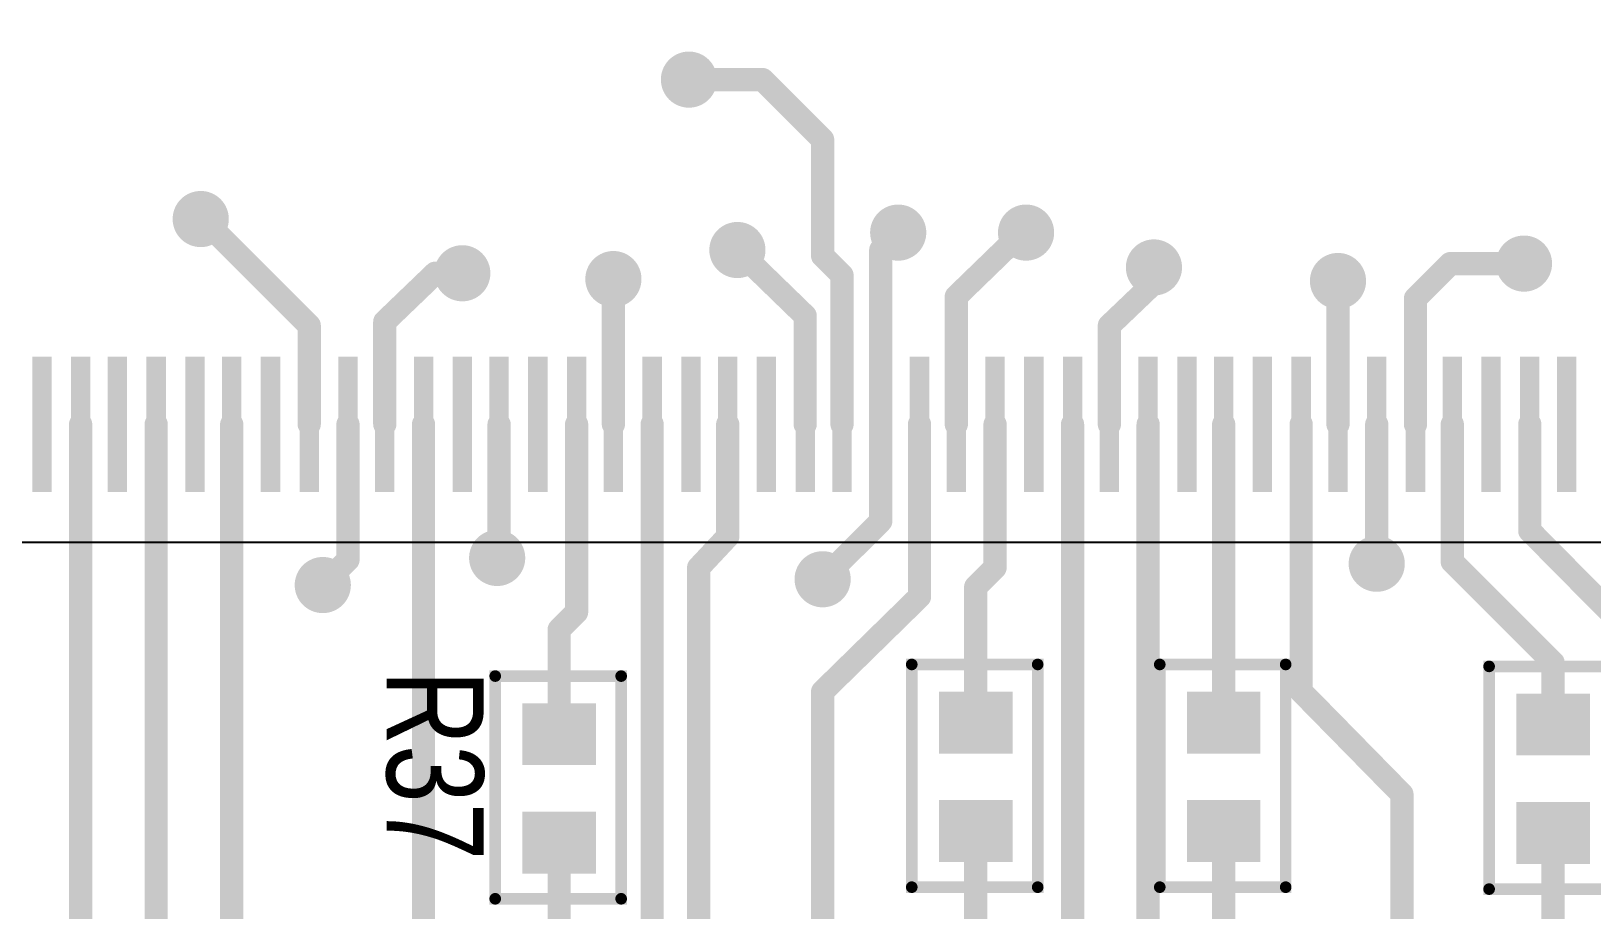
# Model space of a CAD drawing. Extents: x 0 to 8.76, y 0.02 to 4.83.
# Drawn here: x 5.62 to 6.425, y 2.502 to 2.956 of the extents above; entities that cross this region are included whole.
import ezdxf

# ---------------------------------------------------------------- set-up
doc = ezdxf.new("R2010")
doc.units = 0

msp = doc.modelspace()

# ---------------------------------------------------------------- linework, layer by layer
at = {"layer": 'DRL', "const_width": 0.01}
for points in [[(5.954, 2.931, 1), (5.964, 2.931, 1)], [(5.954, 2.931, 1), (5.964, 2.931, 1)], [(5.702, 2.859, 1), (5.712, 2.859, 1)], [(5.702, 2.859, 1), (5.712, 2.859, 1)], [(6.062, 2.852, 1), (6.072, 2.852, 1)], [(6.128, 2.852, 1), (6.138, 2.852, 1)], [(5.979, 2.843, 1), (5.989, 2.843, 1)], [(6.194, 2.834, 1), (6.204, 2.834, 1)], [(6.194, 2.834, 1), (6.204, 2.834, 1)], [(6.385, 2.836, 1), (6.395, 2.836, 1)], [(6.385, 2.836, 1), (6.395, 2.836, 1)], [(5.837, 2.831, 1), (5.847, 2.831, 1)], [(5.915, 2.828, 1), (5.925, 2.828, 1)], [(6.289, 2.827, 1), (6.299, 2.827, 1)], [(5.855, 2.684, 1), (5.865, 2.684, 1)], [(6.309, 2.681, 1), (6.319, 2.681, 1)], [(6.309, 2.681, 1), (6.319, 2.681, 1)], [(6.023, 2.673, 1), (6.033, 2.673, 1)], [(6.023, 2.673, 1), (6.033, 2.673, 1)], [(6.023, 2.673, 1), (6.033, 2.673, 1)], [(5.765, 2.67, 1), (5.775, 2.67, 1)], [(5.765, 2.67, 1), (5.775, 2.67, 1)], [(5.765, 2.67, 1), (5.775, 2.67, 1)]]:
    msp.add_lwpolyline(points, format="xyb", close=True, dxfattribs=at)
at = {"layer": 'FAB', "const_width": 0.01}
for points in [[(5.954, 2.931, 1), (5.964, 2.931, 1)], [(5.954, 2.931, 1), (5.964, 2.931, 1)], [(5.702, 2.859, 1), (5.712, 2.859, 1)], [(5.702, 2.859, 1), (5.712, 2.859, 1)], [(6.062, 2.852, 1), (6.072, 2.852, 1)], [(6.128, 2.852, 1), (6.138, 2.852, 1)], [(5.979, 2.843, 1), (5.989, 2.843, 1)], [(6.194, 2.834, 1), (6.204, 2.834, 1)], [(6.194, 2.834, 1), (6.204, 2.834, 1)], [(6.385, 2.836, 1), (6.395, 2.836, 1)], [(6.385, 2.836, 1), (6.395, 2.836, 1)], [(5.837, 2.831, 1), (5.847, 2.831, 1)], [(5.915, 2.828, 1), (5.925, 2.828, 1)], [(6.289, 2.827, 1), (6.299, 2.827, 1)], [(5.855, 2.684, 1), (5.865, 2.684, 1)], [(6.309, 2.681, 1), (6.319, 2.681, 1)], [(6.309, 2.681, 1), (6.319, 2.681, 1)], [(6.023, 2.673, 1), (6.033, 2.673, 1)], [(6.023, 2.673, 1), (6.033, 2.673, 1)], [(6.023, 2.673, 1), (6.033, 2.673, 1)], [(5.765, 2.67, 1), (5.775, 2.67, 1)], [(5.765, 2.67, 1), (5.775, 2.67, 1)], [(5.765, 2.67, 1), (5.775, 2.67, 1)]]:
    msp.add_lwpolyline(points, format="xyb", close=True, dxfattribs=at)
at = {"layer": 'GND', "const_width": 0.012}
for points in [[(5.953, 2.931, 1), (5.965, 2.931, 1)], [(5.953, 2.931, 1), (5.965, 2.931, 1)], [(5.701, 2.859, 1), (5.713, 2.859, 1)], [(5.701, 2.859, 1), (5.713, 2.859, 1)], [(6.061, 2.852, 1), (6.073, 2.852, 1)], [(6.127, 2.852, 1), (6.139, 2.852, 1)], [(5.978, 2.843, 1), (5.99, 2.843, 1)], [(6.193, 2.834, 1), (6.205, 2.834, 1)], [(6.193, 2.834, 1), (6.205, 2.834, 1)], [(6.384, 2.836, 1), (6.396, 2.836, 1)], [(6.384, 2.836, 1), (6.396, 2.836, 1)], [(5.836, 2.831, 1), (5.848, 2.831, 1)], [(5.914, 2.828, 1), (5.926, 2.828, 1)], [(6.288, 2.827, 1), (6.3, 2.827, 1)], [(5.854, 2.684, 1), (5.866, 2.684, 1)], [(6.308, 2.681, 1), (6.32, 2.681, 1)], [(6.308, 2.681, 1), (6.32, 2.681, 1)], [(6.022, 2.673, 1), (6.034, 2.673, 1)], [(6.022, 2.673, 1), (6.034, 2.673, 1)], [(6.022, 2.673, 1), (6.034, 2.673, 1)], [(5.764, 2.67, 1), (5.776, 2.67, 1)], [(5.764, 2.67, 1), (5.776, 2.67, 1)], [(5.764, 2.67, 1), (5.776, 2.67, 1)]]:
    msp.add_lwpolyline(points, format="xyb", close=True, dxfattribs=at)
at = {"layer": 'I10', "const_width": 0.012}
for points in [[(5.953, 2.931, 1), (5.965, 2.931, 1)], [(5.953, 2.931, 1), (5.965, 2.931, 1)], [(5.701, 2.859, 1), (5.713, 2.859, 1)], [(5.701, 2.859, 1), (5.713, 2.859, 1)], [(6.061, 2.852, 1), (6.073, 2.852, 1)], [(6.127, 2.852, 1), (6.139, 2.852, 1)], [(5.978, 2.843, 1), (5.99, 2.843, 1)], [(6.193, 2.834, 1), (6.205, 2.834, 1)], [(6.193, 2.834, 1), (6.205, 2.834, 1)], [(6.384, 2.836, 1), (6.396, 2.836, 1)], [(6.384, 2.836, 1), (6.396, 2.836, 1)], [(5.836, 2.831, 1), (5.848, 2.831, 1)], [(5.914, 2.828, 1), (5.926, 2.828, 1)], [(6.288, 2.827, 1), (6.3, 2.827, 1)], [(5.854, 2.684, 1), (5.866, 2.684, 1)], [(6.308, 2.681, 1), (6.32, 2.681, 1)], [(6.308, 2.681, 1), (6.32, 2.681, 1)], [(6.022, 2.673, 1), (6.034, 2.673, 1)], [(6.022, 2.673, 1), (6.034, 2.673, 1)], [(6.022, 2.673, 1), (6.034, 2.673, 1)], [(5.764, 2.67, 1), (5.776, 2.67, 1)], [(5.764, 2.67, 1), (5.776, 2.67, 1)], [(5.764, 2.67, 1), (5.776, 2.67, 1)]]:
    msp.add_lwpolyline(points, format="xyb", close=True, dxfattribs=at)
at = {"layer": 'I11', "const_width": 0.012}
for points in [[(5.953, 2.931, 1), (5.965, 2.931, 1)], [(5.953, 2.931, 1), (5.965, 2.931, 1)], [(5.701, 2.859, 1), (5.713, 2.859, 1)], [(5.701, 2.859, 1), (5.713, 2.859, 1)], [(6.061, 2.852, 1), (6.073, 2.852, 1)], [(6.127, 2.852, 1), (6.139, 2.852, 1)], [(5.978, 2.843, 1), (5.99, 2.843, 1)], [(6.193, 2.834, 1), (6.205, 2.834, 1)], [(6.193, 2.834, 1), (6.205, 2.834, 1)], [(6.384, 2.836, 1), (6.396, 2.836, 1)], [(6.384, 2.836, 1), (6.396, 2.836, 1)], [(5.836, 2.831, 1), (5.848, 2.831, 1)], [(5.914, 2.828, 1), (5.926, 2.828, 1)], [(6.288, 2.827, 1), (6.3, 2.827, 1)], [(5.854, 2.684, 1), (5.866, 2.684, 1)], [(6.308, 2.681, 1), (6.32, 2.681, 1)], [(6.308, 2.681, 1), (6.32, 2.681, 1)], [(6.022, 2.673, 1), (6.034, 2.673, 1)], [(6.022, 2.673, 1), (6.034, 2.673, 1)], [(6.022, 2.673, 1), (6.034, 2.673, 1)], [(5.764, 2.67, 1), (5.776, 2.67, 1)], [(5.764, 2.67, 1), (5.776, 2.67, 1)], [(5.764, 2.67, 1), (5.776, 2.67, 1)]]:
    msp.add_lwpolyline(points, format="xyb", close=True, dxfattribs=at)
at = {"layer": 'I12', "const_width": 0.012}
for points in [[(5.953, 2.931, 1), (5.965, 2.931, 1)], [(5.953, 2.931, 1), (5.965, 2.931, 1)], [(5.701, 2.859, 1), (5.713, 2.859, 1)], [(5.701, 2.859, 1), (5.713, 2.859, 1)], [(6.061, 2.852, 1), (6.073, 2.852, 1)], [(6.127, 2.852, 1), (6.139, 2.852, 1)], [(5.978, 2.843, 1), (5.99, 2.843, 1)], [(6.193, 2.834, 1), (6.205, 2.834, 1)], [(6.193, 2.834, 1), (6.205, 2.834, 1)], [(6.384, 2.836, 1), (6.396, 2.836, 1)], [(6.384, 2.836, 1), (6.396, 2.836, 1)], [(5.836, 2.831, 1), (5.848, 2.831, 1)], [(5.914, 2.828, 1), (5.926, 2.828, 1)], [(6.288, 2.827, 1), (6.3, 2.827, 1)], [(5.854, 2.684, 1), (5.866, 2.684, 1)], [(6.308, 2.681, 1), (6.32, 2.681, 1)], [(6.308, 2.681, 1), (6.32, 2.681, 1)], [(6.022, 2.673, 1), (6.034, 2.673, 1)], [(6.022, 2.673, 1), (6.034, 2.673, 1)], [(6.022, 2.673, 1), (6.034, 2.673, 1)], [(5.764, 2.67, 1), (5.776, 2.67, 1)], [(5.764, 2.67, 1), (5.776, 2.67, 1)], [(5.764, 2.67, 1), (5.776, 2.67, 1)]]:
    msp.add_lwpolyline(points, format="xyb", close=True, dxfattribs=at)
at = {"layer": 'IN3', "const_width": 0.012}
for points in [[(5.953, 2.931, 1), (5.965, 2.931, 1)], [(5.953, 2.931, 1), (5.965, 2.931, 1)], [(5.701, 2.859, 1), (5.713, 2.859, 1)], [(5.701, 2.859, 1), (5.713, 2.859, 1)], [(6.061, 2.852, 1), (6.073, 2.852, 1)], [(6.127, 2.852, 1), (6.139, 2.852, 1)], [(5.978, 2.843, 1), (5.99, 2.843, 1)], [(6.193, 2.834, 1), (6.205, 2.834, 1)], [(6.193, 2.834, 1), (6.205, 2.834, 1)], [(6.384, 2.836, 1), (6.396, 2.836, 1)], [(6.384, 2.836, 1), (6.396, 2.836, 1)], [(5.836, 2.831, 1), (5.848, 2.831, 1)], [(5.914, 2.828, 1), (5.926, 2.828, 1)], [(6.288, 2.827, 1), (6.3, 2.827, 1)], [(5.854, 2.684, 1), (5.866, 2.684, 1)], [(6.308, 2.681, 1), (6.32, 2.681, 1)], [(6.308, 2.681, 1), (6.32, 2.681, 1)], [(6.022, 2.673, 1), (6.034, 2.673, 1)], [(6.022, 2.673, 1), (6.034, 2.673, 1)], [(6.022, 2.673, 1), (6.034, 2.673, 1)], [(5.764, 2.67, 1), (5.776, 2.67, 1)], [(5.764, 2.67, 1), (5.776, 2.67, 1)], [(5.764, 2.67, 1), (5.776, 2.67, 1)]]:
    msp.add_lwpolyline(points, format="xyb", close=True, dxfattribs=at)
at = {"layer": 'IN4', "const_width": 0.012}
for points in [[(5.953, 2.931, 1), (5.965, 2.931, 1)], [(5.953, 2.931, 1), (5.965, 2.931, 1)], [(5.701, 2.859, 1), (5.713, 2.859, 1)], [(5.701, 2.859, 1), (5.713, 2.859, 1)], [(6.061, 2.852, 1), (6.073, 2.852, 1)], [(6.127, 2.852, 1), (6.139, 2.852, 1)], [(5.978, 2.843, 1), (5.99, 2.843, 1)], [(6.193, 2.834, 1), (6.205, 2.834, 1)], [(6.193, 2.834, 1), (6.205, 2.834, 1)], [(6.384, 2.836, 1), (6.396, 2.836, 1)], [(6.384, 2.836, 1), (6.396, 2.836, 1)], [(5.836, 2.831, 1), (5.848, 2.831, 1)], [(5.914, 2.828, 1), (5.926, 2.828, 1)], [(6.288, 2.827, 1), (6.3, 2.827, 1)], [(5.854, 2.684, 1), (5.866, 2.684, 1)], [(6.308, 2.681, 1), (6.32, 2.681, 1)], [(6.308, 2.681, 1), (6.32, 2.681, 1)], [(6.022, 2.673, 1), (6.034, 2.673, 1)], [(6.022, 2.673, 1), (6.034, 2.673, 1)], [(6.022, 2.673, 1), (6.034, 2.673, 1)], [(5.764, 2.67, 1), (5.776, 2.67, 1)], [(5.764, 2.67, 1), (5.776, 2.67, 1)], [(5.764, 2.67, 1), (5.776, 2.67, 1)]]:
    msp.add_lwpolyline(points, format="xyb", close=True, dxfattribs=at)
at = {"layer": 'IN5', "const_width": 0.012}
for points in [[(5.953, 2.931, 1), (5.965, 2.931, 1)], [(5.953, 2.931, 1), (5.965, 2.931, 1)], [(5.701, 2.859, 1), (5.713, 2.859, 1)], [(5.701, 2.859, 1), (5.713, 2.859, 1)], [(6.061, 2.852, 1), (6.073, 2.852, 1)], [(6.127, 2.852, 1), (6.139, 2.852, 1)], [(5.978, 2.843, 1), (5.99, 2.843, 1)], [(6.193, 2.834, 1), (6.205, 2.834, 1)], [(6.193, 2.834, 1), (6.205, 2.834, 1)], [(6.384, 2.836, 1), (6.396, 2.836, 1)], [(6.384, 2.836, 1), (6.396, 2.836, 1)], [(5.836, 2.831, 1), (5.848, 2.831, 1)], [(5.914, 2.828, 1), (5.926, 2.828, 1)], [(6.288, 2.827, 1), (6.3, 2.827, 1)], [(5.854, 2.684, 1), (5.866, 2.684, 1)], [(6.308, 2.681, 1), (6.32, 2.681, 1)], [(6.308, 2.681, 1), (6.32, 2.681, 1)], [(6.022, 2.673, 1), (6.034, 2.673, 1)], [(6.022, 2.673, 1), (6.034, 2.673, 1)], [(6.022, 2.673, 1), (6.034, 2.673, 1)], [(5.764, 2.67, 1), (5.776, 2.67, 1)], [(5.764, 2.67, 1), (5.776, 2.67, 1)], [(5.764, 2.67, 1), (5.776, 2.67, 1)]]:
    msp.add_lwpolyline(points, format="xyb", close=True, dxfattribs=at)
at = {"layer": 'IN6', "const_width": 0.012}
for points in [[(5.953, 2.931, 1), (5.965, 2.931, 1)], [(5.953, 2.931, 1), (5.965, 2.931, 1)], [(5.701, 2.859, 1), (5.713, 2.859, 1)], [(5.701, 2.859, 1), (5.713, 2.859, 1)], [(6.061, 2.852, 1), (6.073, 2.852, 1)], [(6.127, 2.852, 1), (6.139, 2.852, 1)], [(5.978, 2.843, 1), (5.99, 2.843, 1)], [(6.193, 2.834, 1), (6.205, 2.834, 1)], [(6.193, 2.834, 1), (6.205, 2.834, 1)], [(6.384, 2.836, 1), (6.396, 2.836, 1)], [(6.384, 2.836, 1), (6.396, 2.836, 1)], [(5.836, 2.831, 1), (5.848, 2.831, 1)], [(5.914, 2.828, 1), (5.926, 2.828, 1)], [(6.288, 2.827, 1), (6.3, 2.827, 1)], [(5.854, 2.684, 1), (5.866, 2.684, 1)], [(6.308, 2.681, 1), (6.32, 2.681, 1)], [(6.308, 2.681, 1), (6.32, 2.681, 1)], [(6.022, 2.673, 1), (6.034, 2.673, 1)], [(6.022, 2.673, 1), (6.034, 2.673, 1)], [(6.022, 2.673, 1), (6.034, 2.673, 1)], [(5.764, 2.67, 1), (5.776, 2.67, 1)], [(5.764, 2.67, 1), (5.776, 2.67, 1)], [(5.764, 2.67, 1), (5.776, 2.67, 1)]]:
    msp.add_lwpolyline(points, format="xyb", close=True, dxfattribs=at)
at = {"layer": 'IN7', "const_width": 0.012}
for points in [[(5.953, 2.931, 1), (5.965, 2.931, 1)], [(5.953, 2.931, 1), (5.965, 2.931, 1)], [(5.701, 2.859, 1), (5.713, 2.859, 1)], [(5.701, 2.859, 1), (5.713, 2.859, 1)], [(6.061, 2.852, 1), (6.073, 2.852, 1)], [(6.127, 2.852, 1), (6.139, 2.852, 1)], [(5.978, 2.843, 1), (5.99, 2.843, 1)], [(6.193, 2.834, 1), (6.205, 2.834, 1)], [(6.193, 2.834, 1), (6.205, 2.834, 1)], [(6.384, 2.836, 1), (6.396, 2.836, 1)], [(6.384, 2.836, 1), (6.396, 2.836, 1)], [(5.836, 2.831, 1), (5.848, 2.831, 1)], [(5.914, 2.828, 1), (5.926, 2.828, 1)], [(6.288, 2.827, 1), (6.3, 2.827, 1)], [(5.854, 2.684, 1), (5.866, 2.684, 1)], [(6.308, 2.681, 1), (6.32, 2.681, 1)], [(6.308, 2.681, 1), (6.32, 2.681, 1)], [(6.022, 2.673, 1), (6.034, 2.673, 1)], [(6.022, 2.673, 1), (6.034, 2.673, 1)], [(6.022, 2.673, 1), (6.034, 2.673, 1)], [(5.764, 2.67, 1), (5.776, 2.67, 1)], [(5.764, 2.67, 1), (5.776, 2.67, 1)], [(5.764, 2.67, 1), (5.776, 2.67, 1)]]:
    msp.add_lwpolyline(points, format="xyb", close=True, dxfattribs=at)
at = {"layer": 'IN8', "const_width": 0.012}
for points in [[(5.953, 2.931, 1), (5.965, 2.931, 1)], [(5.953, 2.931, 1), (5.965, 2.931, 1)], [(5.701, 2.859, 1), (5.713, 2.859, 1)], [(5.701, 2.859, 1), (5.713, 2.859, 1)], [(6.061, 2.852, 1), (6.073, 2.852, 1)], [(6.127, 2.852, 1), (6.139, 2.852, 1)], [(5.978, 2.843, 1), (5.99, 2.843, 1)], [(6.193, 2.834, 1), (6.205, 2.834, 1)], [(6.193, 2.834, 1), (6.205, 2.834, 1)], [(6.384, 2.836, 1), (6.396, 2.836, 1)], [(6.384, 2.836, 1), (6.396, 2.836, 1)], [(5.836, 2.831, 1), (5.848, 2.831, 1)], [(5.914, 2.828, 1), (5.926, 2.828, 1)], [(6.288, 2.827, 1), (6.3, 2.827, 1)], [(5.854, 2.684, 1), (5.866, 2.684, 1)], [(6.308, 2.681, 1), (6.32, 2.681, 1)], [(6.308, 2.681, 1), (6.32, 2.681, 1)], [(6.022, 2.673, 1), (6.034, 2.673, 1)], [(6.022, 2.673, 1), (6.034, 2.673, 1)], [(6.022, 2.673, 1), (6.034, 2.673, 1)], [(5.764, 2.67, 1), (5.776, 2.67, 1)], [(5.764, 2.67, 1), (5.776, 2.67, 1)], [(5.764, 2.67, 1), (5.776, 2.67, 1)]]:
    msp.add_lwpolyline(points, format="xyb", close=True, dxfattribs=at)
at = {"layer": 'IN9', "const_width": 0.012}
for points in [[(5.953, 2.931, 1), (5.965, 2.931, 1)], [(5.953, 2.931, 1), (5.965, 2.931, 1)], [(5.701, 2.859, 1), (5.713, 2.859, 1)], [(5.701, 2.859, 1), (5.713, 2.859, 1)], [(6.061, 2.852, 1), (6.073, 2.852, 1)], [(6.127, 2.852, 1), (6.139, 2.852, 1)], [(5.978, 2.843, 1), (5.99, 2.843, 1)], [(6.193, 2.834, 1), (6.205, 2.834, 1)], [(6.193, 2.834, 1), (6.205, 2.834, 1)], [(6.384, 2.836, 1), (6.396, 2.836, 1)], [(6.384, 2.836, 1), (6.396, 2.836, 1)], [(5.836, 2.831, 1), (5.848, 2.831, 1)], [(5.914, 2.828, 1), (5.926, 2.828, 1)], [(6.288, 2.827, 1), (6.3, 2.827, 1)], [(5.854, 2.684, 1), (5.866, 2.684, 1)], [(6.308, 2.681, 1), (6.32, 2.681, 1)], [(6.308, 2.681, 1), (6.32, 2.681, 1)], [(6.022, 2.673, 1), (6.034, 2.673, 1)], [(6.022, 2.673, 1), (6.034, 2.673, 1)], [(6.022, 2.673, 1), (6.034, 2.673, 1)], [(5.764, 2.67, 1), (5.776, 2.67, 1)], [(5.764, 2.67, 1), (5.776, 2.67, 1)], [(5.764, 2.67, 1), (5.776, 2.67, 1)]]:
    msp.add_lwpolyline(points, format="xyb", close=True, dxfattribs=at)
at = {"layer": 'NOT', "const_width": 0.01}
for points in [[(5.954, 2.931, 1), (5.964, 2.931, 1)], [(5.954, 2.931, 1), (5.964, 2.931, 1)], [(5.702, 2.859, 1), (5.712, 2.859, 1)], [(5.702, 2.859, 1), (5.712, 2.859, 1)], [(6.062, 2.852, 1), (6.072, 2.852, 1)], [(6.128, 2.852, 1), (6.138, 2.852, 1)], [(5.979, 2.843, 1), (5.989, 2.843, 1)], [(6.194, 2.834, 1), (6.204, 2.834, 1)], [(6.194, 2.834, 1), (6.204, 2.834, 1)], [(6.385, 2.836, 1), (6.395, 2.836, 1)], [(6.385, 2.836, 1), (6.395, 2.836, 1)], [(5.837, 2.831, 1), (5.847, 2.831, 1)], [(5.915, 2.828, 1), (5.925, 2.828, 1)], [(6.289, 2.827, 1), (6.299, 2.827, 1)], [(5.855, 2.684, 1), (5.865, 2.684, 1)], [(6.309, 2.681, 1), (6.319, 2.681, 1)], [(6.309, 2.681, 1), (6.319, 2.681, 1)], [(6.023, 2.673, 1), (6.033, 2.673, 1)], [(6.023, 2.673, 1), (6.033, 2.673, 1)], [(6.023, 2.673, 1), (6.033, 2.673, 1)], [(5.765, 2.67, 1), (5.775, 2.67, 1)], [(5.765, 2.67, 1), (5.775, 2.67, 1)], [(5.765, 2.67, 1), (5.775, 2.67, 1)]]:
    msp.add_lwpolyline(points, format="xyb", close=True, dxfattribs=at)
at = {"layer": 'PWR', "const_width": 0.012}
for points in [[(5.953, 2.931, 1), (5.965, 2.931, 1)], [(5.953, 2.931, 1), (5.965, 2.931, 1)], [(5.701, 2.859, 1), (5.713, 2.859, 1)], [(5.701, 2.859, 1), (5.713, 2.859, 1)], [(6.061, 2.852, 1), (6.073, 2.852, 1)], [(6.127, 2.852, 1), (6.139, 2.852, 1)], [(5.978, 2.843, 1), (5.99, 2.843, 1)], [(6.193, 2.834, 1), (6.205, 2.834, 1)], [(6.193, 2.834, 1), (6.205, 2.834, 1)], [(6.384, 2.836, 1), (6.396, 2.836, 1)], [(6.384, 2.836, 1), (6.396, 2.836, 1)], [(5.836, 2.831, 1), (5.848, 2.831, 1)], [(5.914, 2.828, 1), (5.926, 2.828, 1)], [(6.288, 2.827, 1), (6.3, 2.827, 1)], [(5.854, 2.684, 1), (5.866, 2.684, 1)], [(6.308, 2.681, 1), (6.32, 2.681, 1)], [(6.308, 2.681, 1), (6.32, 2.681, 1)], [(6.022, 2.673, 1), (6.034, 2.673, 1)], [(6.022, 2.673, 1), (6.034, 2.673, 1)], [(6.022, 2.673, 1), (6.034, 2.673, 1)], [(5.764, 2.67, 1), (5.776, 2.67, 1)], [(5.764, 2.67, 1), (5.776, 2.67, 1)], [(5.764, 2.67, 1), (5.776, 2.67, 1)]]:
    msp.add_lwpolyline(points, format="xyb", close=True, dxfattribs=at)
at = {"layer": 'SMT', "const_width": 0.015}
for points in [[(5.952, 2.931, 1), (5.966, 2.931, 1)], [(5.952, 2.931, 1), (5.966, 2.931, 1)], [(5.7, 2.859, 1), (5.714, 2.859, 1)], [(5.7, 2.859, 1), (5.714, 2.859, 1)], [(6.06, 2.852, 1), (6.074, 2.852, 1)], [(6.126, 2.852, 1), (6.14, 2.852, 1)], [(5.977, 2.843, 1), (5.991, 2.843, 1)], [(5.835, 2.831, 1), (5.849, 2.831, 1)], [(6.192, 2.834, 1), (6.206, 2.834, 1)], [(6.192, 2.834, 1), (6.206, 2.834, 1)], [(6.383, 2.836, 1), (6.397, 2.836, 1)], [(6.383, 2.836, 1), (6.397, 2.836, 1)], [(5.913, 2.828, 1), (5.927, 2.828, 1)], [(6.287, 2.827, 1), (6.301, 2.827, 1)], [(5.853, 2.684, 1), (5.867, 2.684, 1)], [(6.307, 2.681, 1), (6.321, 2.681, 1)], [(6.307, 2.681, 1), (6.321, 2.681, 1)], [(5.763, 2.67, 1), (5.777, 2.67, 1)], [(5.763, 2.67, 1), (5.777, 2.67, 1)], [(5.763, 2.67, 1), (5.777, 2.67, 1)], [(6.021, 2.673, 1), (6.035, 2.673, 1)], [(6.021, 2.673, 1), (6.035, 2.673, 1)], [(6.021, 2.673, 1), (6.035, 2.673, 1)]]:
    msp.add_lwpolyline(points, format="xyb", close=True, dxfattribs=at)
at = {"layer": 'SMT'}
for points in [[(5.62, 2.718), (5.63, 2.718), (5.62, 2.788), (5.63, 2.788)], [(5.64, 2.718), (5.65, 2.718), (5.64, 2.788), (5.65, 2.788)], [(5.659, 2.718), (5.669, 2.718), (5.659, 2.788), (5.669, 2.788)], [(5.679, 2.718), (5.689, 2.718), (5.679, 2.788), (5.689, 2.788)], [(5.699, 2.718), (5.709, 2.718), (5.699, 2.788), (5.709, 2.788)], [(5.718, 2.718), (5.728, 2.718), (5.718, 2.788), (5.728, 2.788)], [(5.738, 2.718), (5.748, 2.718), (5.738, 2.788), (5.748, 2.788)], [(5.758, 2.718), (5.768, 2.718), (5.758, 2.788), (5.768, 2.788)], [(5.778, 2.718), (5.788, 2.718), (5.778, 2.788), (5.788, 2.788)], [(5.797, 2.718), (5.807, 2.718), (5.797, 2.788), (5.807, 2.788)], [(5.817, 2.718), (5.827, 2.718), (5.817, 2.788), (5.827, 2.788)], [(5.837, 2.718), (5.847, 2.718), (5.837, 2.788), (5.847, 2.788)], [(5.856, 2.718), (5.866, 2.718), (5.856, 2.788), (5.866, 2.788)], [(5.876, 2.718), (5.886, 2.718), (5.876, 2.788), (5.886, 2.788)], [(5.896, 2.718), (5.906, 2.718), (5.896, 2.788), (5.906, 2.788)], [(5.915, 2.718), (5.925, 2.718), (5.915, 2.788), (5.925, 2.788)], [(5.935, 2.718), (5.945, 2.718), (5.935, 2.788), (5.945, 2.788)], [(5.955, 2.718), (5.965, 2.718), (5.955, 2.788), (5.965, 2.788)], [(5.974, 2.718), (5.984, 2.718), (5.974, 2.788), (5.984, 2.788)], [(5.994, 2.718), (6.004, 2.718), (5.994, 2.788), (6.004, 2.788)], [(6.014, 2.718), (6.024, 2.718), (6.014, 2.788), (6.024, 2.788)], [(6.033, 2.718), (6.043, 2.718), (6.033, 2.788), (6.043, 2.788)], [(6.053, 2.718), (6.063, 2.718), (6.053, 2.788), (6.063, 2.788)], [(6.073, 2.718), (6.083, 2.718), (6.073, 2.788), (6.083, 2.788)], [(6.092, 2.718), (6.102, 2.718), (6.092, 2.788), (6.102, 2.788)], [(6.112, 2.718), (6.122, 2.718), (6.112, 2.788), (6.122, 2.788)], [(6.132, 2.718), (6.142, 2.718), (6.132, 2.788), (6.142, 2.788)], [(6.152, 2.718), (6.162, 2.718), (6.152, 2.788), (6.162, 2.788)], [(6.171, 2.718), (6.181, 2.718), (6.171, 2.788), (6.181, 2.788)], [(6.191, 2.718), (6.201, 2.718), (6.191, 2.788), (6.201, 2.788)], [(6.211, 2.718), (6.221, 2.718), (6.211, 2.788), (6.221, 2.788)], [(6.23, 2.718), (6.24, 2.718), (6.23, 2.788), (6.24, 2.788)], [(6.25, 2.718), (6.26, 2.718), (6.25, 2.788), (6.26, 2.788)], [(6.27, 2.718), (6.28, 2.718), (6.27, 2.788), (6.28, 2.788)], [(6.289, 2.718), (6.299, 2.718), (6.289, 2.788), (6.299, 2.788)], [(6.309, 2.718), (6.319, 2.718), (6.309, 2.788), (6.319, 2.788)], [(6.329, 2.718), (6.339, 2.718), (6.329, 2.788), (6.339, 2.788)], [(6.348, 2.718), (6.358, 2.718), (6.348, 2.788), (6.358, 2.788)], [(6.368, 2.718), (6.378, 2.718), (6.368, 2.788), (6.378, 2.788)], [(6.388, 2.718), (6.398, 2.718), (6.388, 2.788), (6.398, 2.788)], [(6.407, 2.718), (6.417, 2.718), (6.407, 2.788), (6.417, 2.788)], [(6.088, 2.583), (6.126, 2.583), (6.088, 2.615), (6.126, 2.615)], [(6.216, 2.583), (6.254, 2.583), (6.216, 2.615), (6.254, 2.615)], [(6.386, 2.582), (6.424, 2.582), (6.386, 2.614), (6.424, 2.614)], [(5.873, 2.577), (5.911, 2.577), (5.873, 2.609), (5.911, 2.609)], [(6.088, 2.527), (6.126, 2.527), (6.088, 2.559), (6.126, 2.559)], [(6.216, 2.527), (6.254, 2.527), (6.216, 2.559), (6.254, 2.559)], [(6.386, 2.526), (6.424, 2.526), (6.386, 2.558), (6.424, 2.558)], [(5.873, 2.521), (5.911, 2.521), (5.873, 2.553), (5.911, 2.553)]]:
    msp.add_solid(points, dxfattribs=at)
at = {"layer": 'SPT'}
for points in [[(5.62, 2.718), (5.63, 2.718), (5.62, 2.788), (5.63, 2.788)], [(5.64, 2.718), (5.65, 2.718), (5.64, 2.788), (5.65, 2.788)], [(5.659, 2.718), (5.669, 2.718), (5.659, 2.788), (5.669, 2.788)], [(5.679, 2.718), (5.689, 2.718), (5.679, 2.788), (5.689, 2.788)], [(5.699, 2.718), (5.709, 2.718), (5.699, 2.788), (5.709, 2.788)], [(5.718, 2.718), (5.728, 2.718), (5.718, 2.788), (5.728, 2.788)], [(5.738, 2.718), (5.748, 2.718), (5.738, 2.788), (5.748, 2.788)], [(5.758, 2.718), (5.768, 2.718), (5.758, 2.788), (5.768, 2.788)], [(5.778, 2.718), (5.788, 2.718), (5.778, 2.788), (5.788, 2.788)], [(5.797, 2.718), (5.807, 2.718), (5.797, 2.788), (5.807, 2.788)], [(5.817, 2.718), (5.827, 2.718), (5.817, 2.788), (5.827, 2.788)], [(5.837, 2.718), (5.847, 2.718), (5.837, 2.788), (5.847, 2.788)], [(5.856, 2.718), (5.866, 2.718), (5.856, 2.788), (5.866, 2.788)], [(5.876, 2.718), (5.886, 2.718), (5.876, 2.788), (5.886, 2.788)], [(5.896, 2.718), (5.906, 2.718), (5.896, 2.788), (5.906, 2.788)], [(5.915, 2.718), (5.925, 2.718), (5.915, 2.788), (5.925, 2.788)], [(5.935, 2.718), (5.945, 2.718), (5.935, 2.788), (5.945, 2.788)], [(5.955, 2.718), (5.965, 2.718), (5.955, 2.788), (5.965, 2.788)], [(5.974, 2.718), (5.984, 2.718), (5.974, 2.788), (5.984, 2.788)], [(5.994, 2.718), (6.004, 2.718), (5.994, 2.788), (6.004, 2.788)], [(6.014, 2.718), (6.024, 2.718), (6.014, 2.788), (6.024, 2.788)], [(6.033, 2.718), (6.043, 2.718), (6.033, 2.788), (6.043, 2.788)], [(6.053, 2.718), (6.063, 2.718), (6.053, 2.788), (6.063, 2.788)], [(6.073, 2.718), (6.083, 2.718), (6.073, 2.788), (6.083, 2.788)], [(6.092, 2.718), (6.102, 2.718), (6.092, 2.788), (6.102, 2.788)], [(6.112, 2.718), (6.122, 2.718), (6.112, 2.788), (6.122, 2.788)], [(6.132, 2.718), (6.142, 2.718), (6.132, 2.788), (6.142, 2.788)], [(6.152, 2.718), (6.162, 2.718), (6.152, 2.788), (6.162, 2.788)], [(6.171, 2.718), (6.181, 2.718), (6.171, 2.788), (6.181, 2.788)], [(6.191, 2.718), (6.201, 2.718), (6.191, 2.788), (6.201, 2.788)], [(6.211, 2.718), (6.221, 2.718), (6.211, 2.788), (6.221, 2.788)], [(6.23, 2.718), (6.24, 2.718), (6.23, 2.788), (6.24, 2.788)], [(6.25, 2.718), (6.26, 2.718), (6.25, 2.788), (6.26, 2.788)], [(6.27, 2.718), (6.28, 2.718), (6.27, 2.788), (6.28, 2.788)], [(6.289, 2.718), (6.299, 2.718), (6.289, 2.788), (6.299, 2.788)], [(6.309, 2.718), (6.319, 2.718), (6.309, 2.788), (6.319, 2.788)], [(6.329, 2.718), (6.339, 2.718), (6.329, 2.788), (6.339, 2.788)], [(6.348, 2.718), (6.358, 2.718), (6.348, 2.788), (6.358, 2.788)], [(6.368, 2.718), (6.378, 2.718), (6.368, 2.788), (6.378, 2.788)], [(6.388, 2.718), (6.398, 2.718), (6.388, 2.788), (6.398, 2.788)], [(6.407, 2.718), (6.417, 2.718), (6.407, 2.788), (6.417, 2.788)], [(6.088, 2.583), (6.126, 2.583), (6.088, 2.615), (6.126, 2.615)], [(6.216, 2.583), (6.254, 2.583), (6.216, 2.615), (6.254, 2.615)], [(6.386, 2.582), (6.424, 2.582), (6.386, 2.614), (6.424, 2.614)], [(5.873, 2.577), (5.911, 2.577), (5.873, 2.609), (5.911, 2.609)], [(6.088, 2.527), (6.126, 2.527), (6.088, 2.559), (6.126, 2.559)], [(6.216, 2.527), (6.254, 2.527), (6.216, 2.559), (6.254, 2.559)], [(6.386, 2.526), (6.424, 2.526), (6.386, 2.558), (6.424, 2.558)], [(5.873, 2.521), (5.911, 2.521), (5.873, 2.553), (5.911, 2.553)]]:
    msp.add_solid(points, dxfattribs=at)
at = {"layer": 'SST', "const_width": 0.001}
msp.add_lwpolyline([(5.406, 4.052), (6.746, 4.052), (6.746, 2.692), (5.386, 2.692), (5.386, 4.052), (5.426, 4.052)], dxfattribs=at)
at = {"layer": 'SST', "const_width": 0.006}
for points in [[(5.859, 2.623), (5.924, 2.623), (5.924, 2.623), (5.924, 2.508), (5.859, 2.508), (5.859, 2.623)], [(6.074, 2.629), (6.139, 2.629), (6.139, 2.629), (6.139, 2.514), (6.074, 2.514), (6.074, 2.629)], [(6.202, 2.629), (6.267, 2.629), (6.267, 2.629), (6.267, 2.514), (6.202, 2.514), (6.202, 2.629)], [(6.372, 2.628), (6.437, 2.628), (6.437, 2.628), (6.437, 2.513), (6.372, 2.513), (6.372, 2.628)]]:
    msp.add_lwpolyline(points, close=True, dxfattribs=at)
at = {"layer": 'SST', "const_width": 0.003}
for points in [[(5.8575, 2.623, 1), (5.8605, 2.623, 1)], [(5.8575, 2.623, 1), (5.8605, 2.623, 1)], [(5.9225, 2.623, 1), (5.9255, 2.623, 1)], [(5.9225, 2.623, 1), (5.9255, 2.623, 1)], [(6.0725, 2.629, 1), (6.0755, 2.629, 1)], [(6.0725, 2.629, 1), (6.0755, 2.629, 1)], [(6.1375, 2.629, 1), (6.1405, 2.629, 1)], [(6.1375, 2.629, 1), (6.1405, 2.629, 1)], [(6.2005, 2.629, 1), (6.2035, 2.629, 1)], [(6.2005, 2.629, 1), (6.2035, 2.629, 1)], [(6.2655, 2.629, 1), (6.2685, 2.629, 1)], [(6.2655, 2.629, 1), (6.2685, 2.629, 1)], [(6.3705, 2.628, 1), (6.3735, 2.628, 1)], [(6.3705, 2.628, 1), (6.3735, 2.628, 1)], [(6.0725, 2.514, 1), (6.0755, 2.514, 1)], [(6.1375, 2.514, 1), (6.1405, 2.514, 1)], [(6.2005, 2.514, 1), (6.2035, 2.514, 1)], [(6.2655, 2.514, 1), (6.2685, 2.514, 1)], [(6.3705, 2.513, 1), (6.3735, 2.513, 1)], [(5.8575, 2.508, 1), (5.8605, 2.508, 1)], [(5.9225, 2.508, 1), (5.9255, 2.508, 1)]]:
    msp.add_lwpolyline(points, format="xyb", close=True, dxfattribs=at)
at = {"layer": 'TOP'}
for points, const_width in [([(5.953, 2.931, 1), (5.965, 2.931, 1)], 0.012), ([(5.953, 2.931, 1), (5.965, 2.931, 1)], 0.012), ([(5.956, 2.931, 1), (5.962, 2.931, 1)], 0.006), ([(5.956, 2.931, 1), (5.962, 2.931, 1)], 0.006), ([(5.994, 2.931, 1), (6, 2.931, 1)], 0.006), ([(5.994, 2.931, 1), (6, 2.931, 1)], 0.006), ([(5.994, 2.931, 1), (6, 2.931, 1)], 0.006), ([(5.994, 2.931, 1), (6, 2.931, 1)], 0.006), ([(6.025, 2.9, 1), (6.031, 2.9, 1)], 0.006), ([(6.025, 2.9, 1), (6.031, 2.9, 1)], 0.006), ([(6.025, 2.9, 1), (6.031, 2.9, 1)], 0.006), ([(6.025, 2.9, 1), (6.031, 2.9, 1)], 0.006), ([(5.701, 2.859, 1), (5.713, 2.859, 1)], 0.012), ([(5.701, 2.859, 1), (5.713, 2.859, 1)], 0.012), ([(5.704, 2.859, 1), (5.71, 2.859, 1)], 0.006), ([(5.704, 2.859, 1), (5.71, 2.859, 1)], 0.006), ([(5.705, 2.859, 1), (5.711, 2.859, 1)], 0.006), ([(5.705, 2.859, 1), (5.711, 2.859, 1)], 0.006), ([(5.705, 2.859, 1), (5.711, 2.859, 1)], 0.006), ([(5.705, 2.859, 1), (5.711, 2.859, 1)], 0.006), ([(6.061, 2.852, 1), (6.073, 2.852, 1)], 0.012), ([(6.127, 2.852, 1), (6.139, 2.852, 1)], 0.012), ([(5.978, 2.843, 1), (5.99, 2.843, 1)], 0.012), ([(6.064, 2.852, 1), (6.07, 2.852, 1)], 0.006), ([(6.128, 2.852, 1), (6.134, 2.852, 1)], 0.006), ([(6.128, 2.852, 1), (6.134, 2.852, 1)], 0.006), ([(6.13, 2.852, 1), (6.136, 2.852, 1)], 0.006), ([(5.981, 2.843, 1), (5.987, 2.843, 1)], 0.006), ([(6.025, 2.84, 1), (6.031, 2.84, 1)], 0.006), ([(6.025, 2.84, 1), (6.031, 2.84, 1)], 0.006), ([(6.025, 2.84, 1), (6.031, 2.84, 1)], 0.006), ([(6.025, 2.84, 1), (6.031, 2.84, 1)], 0.006), ([(6.055, 2.843, 1), (6.061, 2.843, 1)], 0.006), ([(6.055, 2.843, 1), (6.061, 2.843, 1)], 0.006), ([(6.193, 2.834, 1), (6.205, 2.834, 1)], 0.012), ([(6.193, 2.834, 1), (6.205, 2.834, 1)], 0.012), ([(6.384, 2.836, 1), (6.396, 2.836, 1)], 0.012), ([(6.384, 2.836, 1), (6.396, 2.836, 1)], 0.012), ([(5.825, 2.831, 1), (5.831, 2.831, 1)], 0.006), ([(5.825, 2.831, 1), (5.831, 2.831, 1)], 0.006), ([(5.836, 2.831, 1), (5.848, 2.831, 1)], 0.012), ([(5.839, 2.831, 1), (5.845, 2.831, 1)], 0.006), ([(5.914, 2.828, 1), (5.926, 2.828, 1)], 0.012), ([(6.035, 2.83, 1), (6.041, 2.83, 1)], 0.006), ([(6.035, 2.83, 1), (6.041, 2.83, 1)], 0.006), ([(6.035, 2.83, 1), (6.041, 2.83, 1)], 0.006), ([(6.035, 2.83, 1), (6.041, 2.83, 1)], 0.006), ([(6.196, 2.834, 1), (6.202, 2.834, 1)], 0.006), ([(6.196, 2.834, 1), (6.202, 2.834, 1)], 0.006), ([(6.288, 2.827, 1), (6.3, 2.827, 1)], 0.012), ([(6.349, 2.836, 1), (6.355, 2.836, 1)], 0.006), ([(6.349, 2.836, 1), (6.355, 2.836, 1)], 0.006), ([(6.349, 2.836, 1), (6.355, 2.836, 1)], 0.006), ([(6.349, 2.836, 1), (6.355, 2.836, 1)], 0.006), ([(6.387, 2.836, 1), (6.393, 2.836, 1)], 0.006), ([(6.387, 2.836, 1), (6.393, 2.836, 1)], 0.006), ([(5.917, 2.828, 1), (5.923, 2.828, 1)], 0.006), ([(5.917, 2.828, 1), (5.923, 2.828, 1)], 0.006), ([(5.917, 2.828, 1), (5.923, 2.828, 1)], 0.006), ([(6.196, 2.826, 1), (6.202, 2.826, 1)], 0.006), ([(6.196, 2.826, 1), (6.202, 2.826, 1)], 0.006), ([(6.196, 2.826, 1), (6.202, 2.826, 1)], 0.006), ([(6.196, 2.826, 1), (6.202, 2.826, 1)], 0.006), ([(6.291, 2.827, 1), (6.297, 2.827, 1)], 0.006), ([(6.291, 2.827, 1), (6.297, 2.827, 1)], 0.006), ([(6.291, 2.827, 1), (6.297, 2.827, 1)], 0.006), ([(6.094, 2.819, 1), (6.1, 2.819, 1)], 0.006), ([(6.094, 2.819, 1), (6.1, 2.819, 1)], 0.006), ([(6.331, 2.818, 1), (6.337, 2.818, 1)], 0.006), ([(6.331, 2.818, 1), (6.337, 2.818, 1)], 0.006), ([(6.331, 2.818, 1), (6.337, 2.818, 1)], 0.006), ([(6.331, 2.818, 1), (6.337, 2.818, 1)], 0.006), ([(5.799, 2.806, 1), (5.805, 2.806, 1)], 0.006), ([(5.799, 2.806, 1), (5.805, 2.806, 1)], 0.006), ([(6.016, 2.809, 1), (6.022, 2.809, 1)], 0.006), ([(6.016, 2.809, 1), (6.022, 2.809, 1)], 0.006), ([(5.76, 2.804, 1), (5.766, 2.804, 1)], 0.006), ([(5.76, 2.804, 1), (5.766, 2.804, 1)], 0.006), ([(5.76, 2.804, 1), (5.766, 2.804, 1)], 0.006), ([(5.76, 2.804, 1), (5.766, 2.804, 1)], 0.006), ([(6.173, 2.804, 1), (6.179, 2.804, 1)], 0.006), ([(6.173, 2.804, 1), (6.179, 2.804, 1)], 0.006), ([(6.173, 2.804, 1), (6.179, 2.804, 1)], 0.006), ([(6.173, 2.804, 1), (6.179, 2.804, 1)], 0.006), ([(5.642, 2.753, 1), (5.648, 2.753, 1)], 0.006), ([(5.681, 2.753, 1), (5.687, 2.753, 1)], 0.006), ([(5.72, 2.753, 1), (5.726, 2.753, 1)], 0.006), ([(5.76, 2.753, 1), (5.766, 2.753, 1)], 0.006), ([(5.76, 2.753, 1), (5.766, 2.753, 1)], 0.006), ([(5.78, 2.753, 1), (5.786, 2.753, 1)], 0.006), ([(5.799, 2.753, 1), (5.805, 2.753, 1)], 0.006), ([(5.819, 2.753, 1), (5.825, 2.753, 1)], 0.006), ([(5.858, 2.753, 1), (5.864, 2.753, 1)], 0.006), ([(5.898, 2.753, 1), (5.904, 2.753, 1)], 0.006), ([(5.917, 2.753, 1), (5.923, 2.753, 1)], 0.006), ([(5.937, 2.753, 1), (5.943, 2.753, 1)], 0.006), ([(5.976, 2.753, 1), (5.982, 2.753, 1)], 0.006), ([(6.016, 2.753, 1), (6.022, 2.753, 1)], 0.006), ([(6.035, 2.753, 1), (6.041, 2.753, 1)], 0.006), ([(6.035, 2.753, 1), (6.041, 2.753, 1)], 0.006), ([(6.055, 2.753, 1), (6.061, 2.753, 1)], 0.006), ([(6.055, 2.753, 1), (6.061, 2.753, 1)], 0.006), ([(6.055, 2.753, 1), (6.061, 2.753, 1)], 0.006), ([(6.055, 2.753, 1), (6.061, 2.753, 1)], 0.006), ([(6.075, 2.753, 1), (6.081, 2.753, 1)], 0.006), ([(6.094, 2.753, 1), (6.1, 2.753, 1)], 0.006), ([(6.114, 2.753, 1), (6.12, 2.753, 1)], 0.006), ([(6.154, 2.753, 1), (6.16, 2.753, 1)], 0.006), ([(6.173, 2.753, 1), (6.179, 2.753, 1)], 0.006), ([(6.173, 2.753, 1), (6.179, 2.753, 1)], 0.006), ([(6.193, 2.753, 1), (6.199, 2.753, 1)], 0.006), ([(6.232, 2.753, 1), (6.238, 2.753, 1)], 0.006), ([(6.232, 2.752, 1), (6.238, 2.752, 1)], 0.006), ([(6.232, 2.752, 1), (6.238, 2.752, 1)], 0.006), ([(6.272, 2.753, 1), (6.278, 2.753, 1)], 0.006), ([(6.291, 2.753, 1), (6.297, 2.753, 1)], 0.006), ([(6.311, 2.753, 1), (6.317, 2.753, 1)], 0.006), ([(6.311, 2.753, 1), (6.317, 2.753, 1)], 0.006), ([(6.311, 2.753, 1), (6.317, 2.753, 1)], 0.006), ([(6.311, 2.753, 1), (6.317, 2.753, 1)], 0.006), ([(6.311, 2.753, 1), (6.317, 2.753, 1)], 0.006), ([(6.311, 2.753, 1), (6.317, 2.753, 1)], 0.006), ([(6.331, 2.753, 1), (6.337, 2.753, 1)], 0.006), ([(6.331, 2.753, 1), (6.337, 2.753, 1)], 0.006), ([(6.35, 2.753, 1), (6.356, 2.753, 1)], 0.006), ([(6.39, 2.753, 1), (6.396, 2.753, 1)], 0.006), ([(6.055, 2.703, 1), (6.061, 2.703, 1)], 0.006), ([(6.055, 2.703, 1), (6.061, 2.703, 1)], 0.006), ([(6.055, 2.703, 1), (6.061, 2.703, 1)], 0.006), ([(6.055, 2.703, 1), (6.061, 2.703, 1)], 0.006), ([(6.055, 2.703, 1), (6.061, 2.703, 1)], 0.006), ([(6.055, 2.703, 1), (6.061, 2.703, 1)], 0.006), ([(5.976, 2.695, 1), (5.982, 2.695, 1)], 0.006), ([(5.976, 2.695, 1), (5.982, 2.695, 1)], 0.006), ([(6.39, 2.698, 1), (6.396, 2.698, 1)], 0.006), ([(6.39, 2.698, 1), (6.396, 2.698, 1)], 0.006), ([(5.854, 2.684, 1), (5.866, 2.684, 1)], 0.012), ([(5.858, 2.686, 1), (5.864, 2.686, 1)], 0.006), ([(5.858, 2.686, 1), (5.864, 2.686, 1)], 0.006), ([(6.308, 2.681, 1), (6.32, 2.681, 1)], 0.012), ([(6.308, 2.681, 1), (6.32, 2.681, 1)], 0.012), ([(5.78, 2.683, 1), (5.786, 2.683, 1)], 0.006), ([(5.78, 2.683, 1), (5.786, 2.683, 1)], 0.006), ([(5.857, 2.684, 1), (5.863, 2.684, 1)], 0.006), ([(5.961, 2.679, 1), (5.967, 2.679, 1)], 0.006), ([(5.961, 2.679, 1), (5.967, 2.679, 1)], 0.006), ([(6.022, 2.673, 1), (6.034, 2.673, 1)], 0.012), ([(6.022, 2.673, 1), (6.034, 2.673, 1)], 0.012), ([(6.022, 2.673, 1), (6.034, 2.673, 1)], 0.012), ([(6.114, 2.679, 1), (6.12, 2.679, 1)], 0.006), ([(6.114, 2.679, 1), (6.12, 2.679, 1)], 0.006), ([(6.311, 2.681, 1), (6.317, 2.681, 1)], 0.006), ([(6.311, 2.681, 1), (6.317, 2.681, 1)], 0.006), ([(6.35, 2.682, 1), (6.356, 2.682, 1)], 0.006), ([(6.35, 2.682, 1), (6.356, 2.682, 1)], 0.006), ([(5.764, 2.67, 1), (5.776, 2.67, 1)], 0.012), ([(5.764, 2.67, 1), (5.776, 2.67, 1)], 0.012), ([(5.764, 2.67, 1), (5.776, 2.67, 1)], 0.012), ([(5.767, 2.67, 1), (5.773, 2.67, 1)], 0.006), ([(6.025, 2.673, 1), (6.031, 2.673, 1)], 0.006), ([(6.025, 2.673, 1), (6.031, 2.673, 1)], 0.006), ([(6.025, 2.673, 1), (6.031, 2.673, 1)], 0.006), ([(6.104, 2.669, 1), (6.11, 2.669, 1)], 0.006), ([(6.104, 2.669, 1), (6.11, 2.669, 1)], 0.006), ([(6.075, 2.664, 1), (6.081, 2.664, 1)], 0.006), ([(6.075, 2.664, 1), (6.081, 2.664, 1)], 0.006), ([(5.898, 2.656, 1), (5.904, 2.656, 1)], 0.006), ([(5.898, 2.656, 1), (5.904, 2.656, 1)], 0.006), ([(5.889, 2.647, 1), (5.895, 2.647, 1)], 0.006), ([(5.889, 2.647, 1), (5.895, 2.647, 1)], 0.006), ([(6.402, 2.63, 1), (6.408, 2.63, 1)], 0.006), ([(6.402, 2.63, 1), (6.408, 2.63, 1)], 0.006), ([(6.025, 2.615, 1), (6.031, 2.615, 1)], 0.006), ([(6.025, 2.615, 1), (6.031, 2.615, 1)], 0.006), ([(6.272, 2.615, 1), (6.278, 2.615, 1)], 0.006), ([(6.272, 2.615, 1), (6.278, 2.615, 1)], 0.006), ([(6.104, 2.599, 1), (6.11, 2.599, 1)], 0.006), ([(6.232, 2.599, 1), (6.238, 2.599, 1)], 0.006), ([(6.402, 2.598, 1), (6.408, 2.598, 1)], 0.006), ([(5.889, 2.593, 1), (5.895, 2.593, 1)], 0.006), ([(6.324, 2.562, 1), (6.33, 2.562, 1)], 0.006), ([(6.324, 2.562, 1), (6.33, 2.562, 1)], 0.006), ([(6.104, 2.543, 1), (6.11, 2.543, 1)], 0.006), ([(6.232, 2.543, 1), (6.238, 2.543, 1)], 0.006), ([(6.402, 2.542, 1), (6.408, 2.542, 1)], 0.006), ([(5.889, 2.537, 1), (5.895, 2.537, 1)], 0.006)]:
    msp.add_lwpolyline(points, format="xyb", close=True, dxfattribs=dict(at, const_width=const_width))
at = {"layer": 'TOP', "const_width": 0.012}
for points in [[(5.959, 2.931), (5.997, 2.931)], [(5.959, 2.931), (5.997, 2.931)], [(5.997, 2.931), (6.028, 2.9)], [(5.997, 2.931), (6.028, 2.9)], [(6.028, 2.9), (6.028, 2.84)], [(6.028, 2.9), (6.028, 2.84)], [(5.707, 2.859), (5.708, 2.859)], [(5.708, 2.859), (5.707, 2.859)], [(5.708, 2.859), (5.763, 2.804)], [(5.763, 2.804), (5.708, 2.859)], [(6.058, 2.843), (6.067, 2.852)], [(6.097, 2.819), (6.131, 2.852)], [(6.131, 2.852), (6.133, 2.852)], [(5.984, 2.843), (6.019, 2.809)], [(6.028, 2.84), (6.038, 2.83)], [(6.028, 2.84), (6.038, 2.83)], [(6.058, 2.753), (6.058, 2.843)], [(5.828, 2.831), (5.802, 2.806)], [(5.842, 2.831), (5.828, 2.831)], [(6.038, 2.83), (6.038, 2.753)], [(6.038, 2.83), (6.038, 2.753)], [(6.199, 2.834), (6.199, 2.826)], [(6.199, 2.826), (6.199, 2.834)], [(6.352, 2.836), (6.334, 2.818)], [(6.334, 2.818), (6.352, 2.836)], [(6.39, 2.836), (6.352, 2.836)], [(6.352, 2.836), (6.39, 2.836)], [(5.92, 2.753), (5.92, 2.828)], [(5.92, 2.828), (5.92, 2.828)], [(6.199, 2.826), (6.176, 2.804)], [(6.176, 2.804), (6.199, 2.826)], [(6.294, 2.753), (6.294, 2.827)], [(6.294, 2.827), (6.294, 2.827)], [(6.097, 2.753), (6.097, 2.819)], [(6.334, 2.818), (6.334, 2.753)], [(6.334, 2.753), (6.334, 2.818)], [(5.802, 2.806), (5.802, 2.753)], [(6.019, 2.809), (6.019, 2.753)], [(5.763, 2.804), (5.763, 2.753)], [(5.763, 2.753), (5.763, 2.804)], [(6.176, 2.804), (6.176, 2.753)], [(6.176, 2.753), (6.176, 2.804)], [(5.645, 2.431), (5.645, 2.753)], [(5.684, 2.404), (5.684, 2.753)], [(5.723, 2.383), (5.723, 2.753)], [(5.783, 2.753), (5.783, 2.683)], [(5.822, 2.423), (5.822, 2.753)], [(5.861, 2.686), (5.861, 2.753)], [(5.901, 2.753), (5.901, 2.656)], [(5.94, 2.753), (5.94, 2.434)], [(5.979, 2.753), (5.979, 2.695)], [(6.058, 2.753), (6.058, 2.703)], [(6.058, 2.753), (6.058, 2.703)], [(6.058, 2.703), (6.058, 2.753)], [(6.078, 2.753), (6.078, 2.664)], [(6.117, 2.753), (6.117, 2.679)], [(6.157, 2.753), (6.157, 2.422)], [(6.196, 2.753), (6.196, 2.469)], [(6.235, 2.752), (6.235, 2.753)], [(6.235, 2.599), (6.235, 2.752)], [(6.275, 2.753), (6.275, 2.615)], [(6.314, 2.681), (6.314, 2.753)], [(6.314, 2.753), (6.314, 2.753)], [(6.314, 2.753), (6.314, 2.753)], [(6.314, 2.753), (6.314, 2.681)], [(6.353, 2.753), (6.353, 2.682)], [(6.393, 2.753), (6.393, 2.698)], [(6.058, 2.703), (6.028, 2.673)], [(6.058, 2.703), (6.028, 2.673)], [(6.028, 2.673), (6.058, 2.703)], [(5.979, 2.695), (5.964, 2.679)], [(6.393, 2.698), (6.482, 2.608)], [(5.86, 2.684), (5.861, 2.686)], [(5.783, 2.683), (5.77, 2.67)], [(5.964, 2.679), (5.964, 2.159)], [(6.117, 2.679), (6.107, 2.669)], [(6.353, 2.682), (6.405, 2.63)], [(6.107, 2.669), (6.107, 2.599)], [(6.078, 2.664), (6.028, 2.615)], [(5.901, 2.656), (5.892, 2.647)], [(5.892, 2.647), (5.892, 2.593)], [(6.405, 2.63), (6.405, 2.598)], [(6.028, 2.615), (6.028, 2.331)], [(6.275, 2.615), (6.327, 2.562)], [(6.327, 2.562), (6.327, 2.445)], [(6.107, 2.469), (6.107, 2.543)], [(6.235, 1.854), (6.235, 2.543)], [(6.405, 1.877), (6.405, 2.542)], [(5.892, 2.441), (5.892, 2.537)]]:
    msp.add_lwpolyline(points, dxfattribs=at)
at = {"layer": 'TOP'}
for points in [[(5.62, 2.718), (5.63, 2.718), (5.62, 2.788), (5.63, 2.788)], [(5.64, 2.718), (5.65, 2.718), (5.64, 2.788), (5.65, 2.788)], [(5.659, 2.718), (5.669, 2.718), (5.659, 2.788), (5.669, 2.788)], [(5.679, 2.718), (5.689, 2.718), (5.679, 2.788), (5.689, 2.788)], [(5.699, 2.718), (5.709, 2.718), (5.699, 2.788), (5.709, 2.788)], [(5.718, 2.718), (5.728, 2.718), (5.718, 2.788), (5.728, 2.788)], [(5.738, 2.718), (5.748, 2.718), (5.738, 2.788), (5.748, 2.788)], [(5.758, 2.718), (5.768, 2.718), (5.758, 2.788), (5.768, 2.788)], [(5.778, 2.718), (5.788, 2.718), (5.778, 2.788), (5.788, 2.788)], [(5.797, 2.718), (5.807, 2.718), (5.797, 2.788), (5.807, 2.788)], [(5.817, 2.718), (5.827, 2.718), (5.817, 2.788), (5.827, 2.788)], [(5.837, 2.718), (5.847, 2.718), (5.837, 2.788), (5.847, 2.788)], [(5.856, 2.718), (5.866, 2.718), (5.856, 2.788), (5.866, 2.788)], [(5.876, 2.718), (5.886, 2.718), (5.876, 2.788), (5.886, 2.788)], [(5.896, 2.718), (5.906, 2.718), (5.896, 2.788), (5.906, 2.788)], [(5.915, 2.718), (5.925, 2.718), (5.915, 2.788), (5.925, 2.788)], [(5.935, 2.718), (5.945, 2.718), (5.935, 2.788), (5.945, 2.788)], [(5.955, 2.718), (5.965, 2.718), (5.955, 2.788), (5.965, 2.788)], [(5.974, 2.718), (5.984, 2.718), (5.974, 2.788), (5.984, 2.788)], [(5.994, 2.718), (6.004, 2.718), (5.994, 2.788), (6.004, 2.788)], [(6.014, 2.718), (6.024, 2.718), (6.014, 2.788), (6.024, 2.788)], [(6.033, 2.718), (6.043, 2.718), (6.033, 2.788), (6.043, 2.788)], [(6.053, 2.718), (6.063, 2.718), (6.053, 2.788), (6.063, 2.788)], [(6.073, 2.718), (6.083, 2.718), (6.073, 2.788), (6.083, 2.788)], [(6.092, 2.718), (6.102, 2.718), (6.092, 2.788), (6.102, 2.788)], [(6.112, 2.718), (6.122, 2.718), (6.112, 2.788), (6.122, 2.788)], [(6.132, 2.718), (6.142, 2.718), (6.132, 2.788), (6.142, 2.788)], [(6.152, 2.718), (6.162, 2.718), (6.152, 2.788), (6.162, 2.788)], [(6.171, 2.718), (6.181, 2.718), (6.171, 2.788), (6.181, 2.788)], [(6.191, 2.718), (6.201, 2.718), (6.191, 2.788), (6.201, 2.788)], [(6.211, 2.718), (6.221, 2.718), (6.211, 2.788), (6.221, 2.788)], [(6.23, 2.718), (6.24, 2.718), (6.23, 2.788), (6.24, 2.788)], [(6.25, 2.718), (6.26, 2.718), (6.25, 2.788), (6.26, 2.788)], [(6.27, 2.718), (6.28, 2.718), (6.27, 2.788), (6.28, 2.788)], [(6.289, 2.718), (6.299, 2.718), (6.289, 2.788), (6.299, 2.788)], [(6.309, 2.718), (6.319, 2.718), (6.309, 2.788), (6.319, 2.788)], [(6.329, 2.718), (6.339, 2.718), (6.329, 2.788), (6.339, 2.788)], [(6.348, 2.718), (6.358, 2.718), (6.348, 2.788), (6.358, 2.788)], [(6.368, 2.718), (6.378, 2.718), (6.368, 2.788), (6.378, 2.788)], [(6.388, 2.718), (6.398, 2.718), (6.388, 2.788), (6.398, 2.788)], [(6.407, 2.718), (6.417, 2.718), (6.407, 2.788), (6.417, 2.788)], [(6.088, 2.583), (6.126, 2.583), (6.088, 2.615), (6.126, 2.615)], [(6.216, 2.583), (6.254, 2.583), (6.216, 2.615), (6.254, 2.615)], [(6.386, 2.582), (6.424, 2.582), (6.386, 2.614), (6.424, 2.614)], [(5.873, 2.577), (5.911, 2.577), (5.873, 2.609), (5.911, 2.609)], [(6.088, 2.527), (6.126, 2.527), (6.088, 2.559), (6.126, 2.559)], [(6.216, 2.527), (6.254, 2.527), (6.216, 2.559), (6.254, 2.559)], [(6.386, 2.526), (6.424, 2.526), (6.386, 2.558), (6.424, 2.558)], [(5.873, 2.521), (5.911, 2.521), (5.873, 2.553), (5.911, 2.553)]]:
    msp.add_solid(points, dxfattribs=at)

# ---------------------------------------------------------------- texts
at = {"layer": 'SST', "width": 0.8}
msp.add_text('R37', height=0.05, rotation=270, dxfattribs=at).set_placement((5.803, 2.626))

doc.saveas('drawing.dxf')
